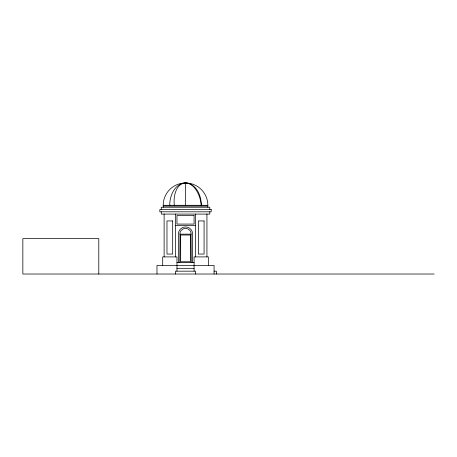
<?xml version="1.0" encoding="UTF-8"?>
<svg xmlns="http://www.w3.org/2000/svg" width="457" height="457" viewBox="0 0 457 457"><rect width="100%" height="100%" fill="white"/><g stroke="black" fill="none" stroke-linecap="round" stroke-linejoin="round"><path stroke-width="0.69" d="M179.818 262.609L180.024 232.59A5.695 5.695 0 0 1 191.026 232.59L191.237 262.609M163.206 205.302L207.849 205.302M175.534 225.501L195.516 225.501M179.818 234.161L191.237 234.161M176.962 262.609L194.088 262.609M176.962 268.316L194.088 268.316M214.07 271.172L216.355 271.172L216.355 274.023M434.15 274.023L22.85 274.023L22.85 238.634L98.798 238.634L98.798 274.023M214.07 274.023L214.07 265.466L156.985 265.466L156.985 274.023M209.786 209.517L209.786 207.238L161.264 207.238L161.264 209.517M209.786 211.802L209.786 214.087L161.264 214.087L161.264 211.802M208.363 265.466L208.363 256.903L194.088 256.903L194.088 271.172M207.849 207.238L207.849 206.096L163.206 206.096L163.206 207.238M206.935 214.087L206.935 256.903M195.516 214.087L195.516 256.903M195.516 274.023L195.516 271.172L175.534 271.172L175.534 274.023M192.66 262.609L192.66 234.064A7.135 7.135 0 0 0 185.525 226.929A7.135 7.135 0 0 0 178.39 234.064L178.39 262.609M207.849 205.81A22.324 22.324 0 0 0 185.525 182.977L185.525 205.81M176.962 271.172L176.962 256.903L162.692 256.903L162.692 265.466M175.534 214.087L175.534 256.903M164.12 214.087L164.12 256.903M163.206 205.81A22.324 22.324 0 0 1 185.525 182.977A22.324 15.789 -90 0 1 201.309 205.81A22.147 13.373 80.9 0 0 185.525 182.977A22.324 15.789 -90 0 0 169.741 205.81M174.368 205.81A22.147 13.373 80.9 0 1 185.525 182.977M211.214 209.517L159.836 209.517L159.836 211.802L211.214 211.802L211.214 209.517M194.088 215.515L176.962 215.515L176.962 224.079L194.088 224.079L194.088 215.515M172.683 220.937L166.976 220.937L166.976 254.046L172.683 254.046L172.683 220.937M204.079 220.937L198.372 220.937L198.372 254.046L204.079 254.046L204.079 220.937M190.38 235.018L180.675 235.018L180.675 261.752L190.38 261.752L190.38 235.018"/></g></svg>
